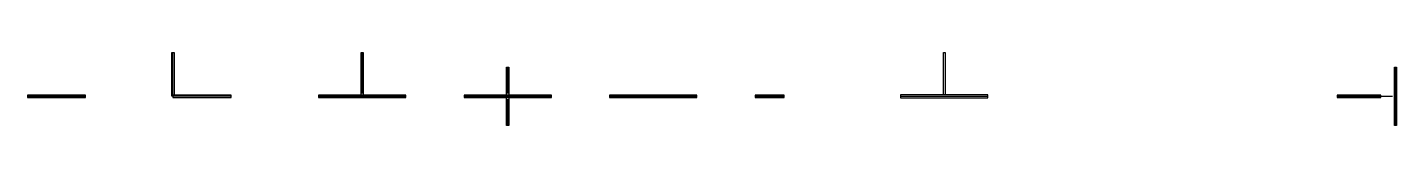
# Model space of a CAD drawing. Header units: metres. Extents: x 0 to 94.1, y -2 to 3.
import ezdxf

# ---------------------------------------------------------------- set-up
doc = ezdxf.new("R2010")
doc.units = ezdxf.units.M
for name, color, linetype in [('Cimiento corrido CC1 de 0.40 x 0.20 m', 7, 'Continuous'), ('Cimiento corrido CC2 de 0.50 x 0.20 m', 7, 'Continuous'), ('N1 Muro de 10cm', 7, 'Continuous'), ('N1 Muro de 15cm', 7, 'Continuous'), ('N1 Muro de 15cm - Vano puerta', 7, 'Continuous'), ('N1 Muro de 20cm', 7, 'Continuous')]:
    doc.layers.add(name, color=color, linetype=linetype)

msp = doc.modelspace()

# ---------------------------------------------------------------- linework, layer by layer
at = {"layer": 'Cimiento corrido CC1 de 0.40 x 0.20 m'}
for points in [[(14, 0), (10, 0), (10, 3)], [(23, 0.2), (23, 3)], [(33, 0.2), (33, 2)], [(94, -2), (94, 2)], [(0, 0), (4, 0)], [(20, 0), (26, 0)], [(30, 0), (36, 0)], [(40, 0), (46, 0)], [(50, 0), (52, 0)], [(90, 0), (93.8, 0)], [(33, -2), (33, -0.2)]]:
    msp.add_lwpolyline(points, dxfattribs=at)
at = {"layer": 'Cimiento corrido CC2 de 0.50 x 0.20 m'}
msp.add_lwpolyline([(60, 0), (66, 0)], dxfattribs=at)
at = {"layer": 'N1 Muro de 10cm'}
msp.add_lwpolyline([(62.95, 0.1), (62.95, 3), (63.05, 3), (63.05, 0.1)], close=True, dxfattribs=at)
at = {"layer": 'N1 Muro de 15cm'}
for points in [[(9.925, 0), (9.925, 3), (10.075, 3), (10.075, 0)], [(22.925, 0.075), (22.925, 3), (23.075, 3), (23.075, 0.075)], [(32.925, 0.075), (32.925, 2), (33.075, 2), (33.075, 0.075)], [(93.925, -2), (93.925, 2), (94.075, 2), (94.075, -2)], [(0, -0.075), (4, -0.075), (4, 0.075), (0, 0.075)], [(10, -0.075), (14, -0.075), (14, 0.075), (10, 0.075)], [(20, -0.075), (26, -0.075), (26, 0.075), (20, 0.075)], [(30, -0.075), (36, -0.075), (36, 0.075), (30, 0.075)], [(40, -0.075), (42, -0.075), (42, 0.075), (40, 0.075)], [(42.9, -0.075), (46, -0.075), (46, 0.075), (42.9, 0.075)], [(50, -0.075), (52, -0.075), (52, 0.075), (50, 0.075)], [(90, -0.075), (93, -0.075), (93, 0.075), (90, 0.075)], [(32.925, -2), (32.925, -0.075), (33.075, -0.075), (33.075, -2)]]:
    msp.add_lwpolyline(points, close=True, dxfattribs=at)
at = {"layer": 'N1 Muro de 15cm - Vano puerta'}
msp.add_lwpolyline([(42, -0.075), (42.9, -0.075), (42.9, 0.075), (42, 0.075)], close=True, dxfattribs=at)
at = {"layer": 'N1 Muro de 20cm'}
msp.add_lwpolyline([(60, -0.1), (66, -0.1), (66, 0.1), (60, 0.1)], close=True, dxfattribs=at)

doc.saveas('drawing.dxf')
